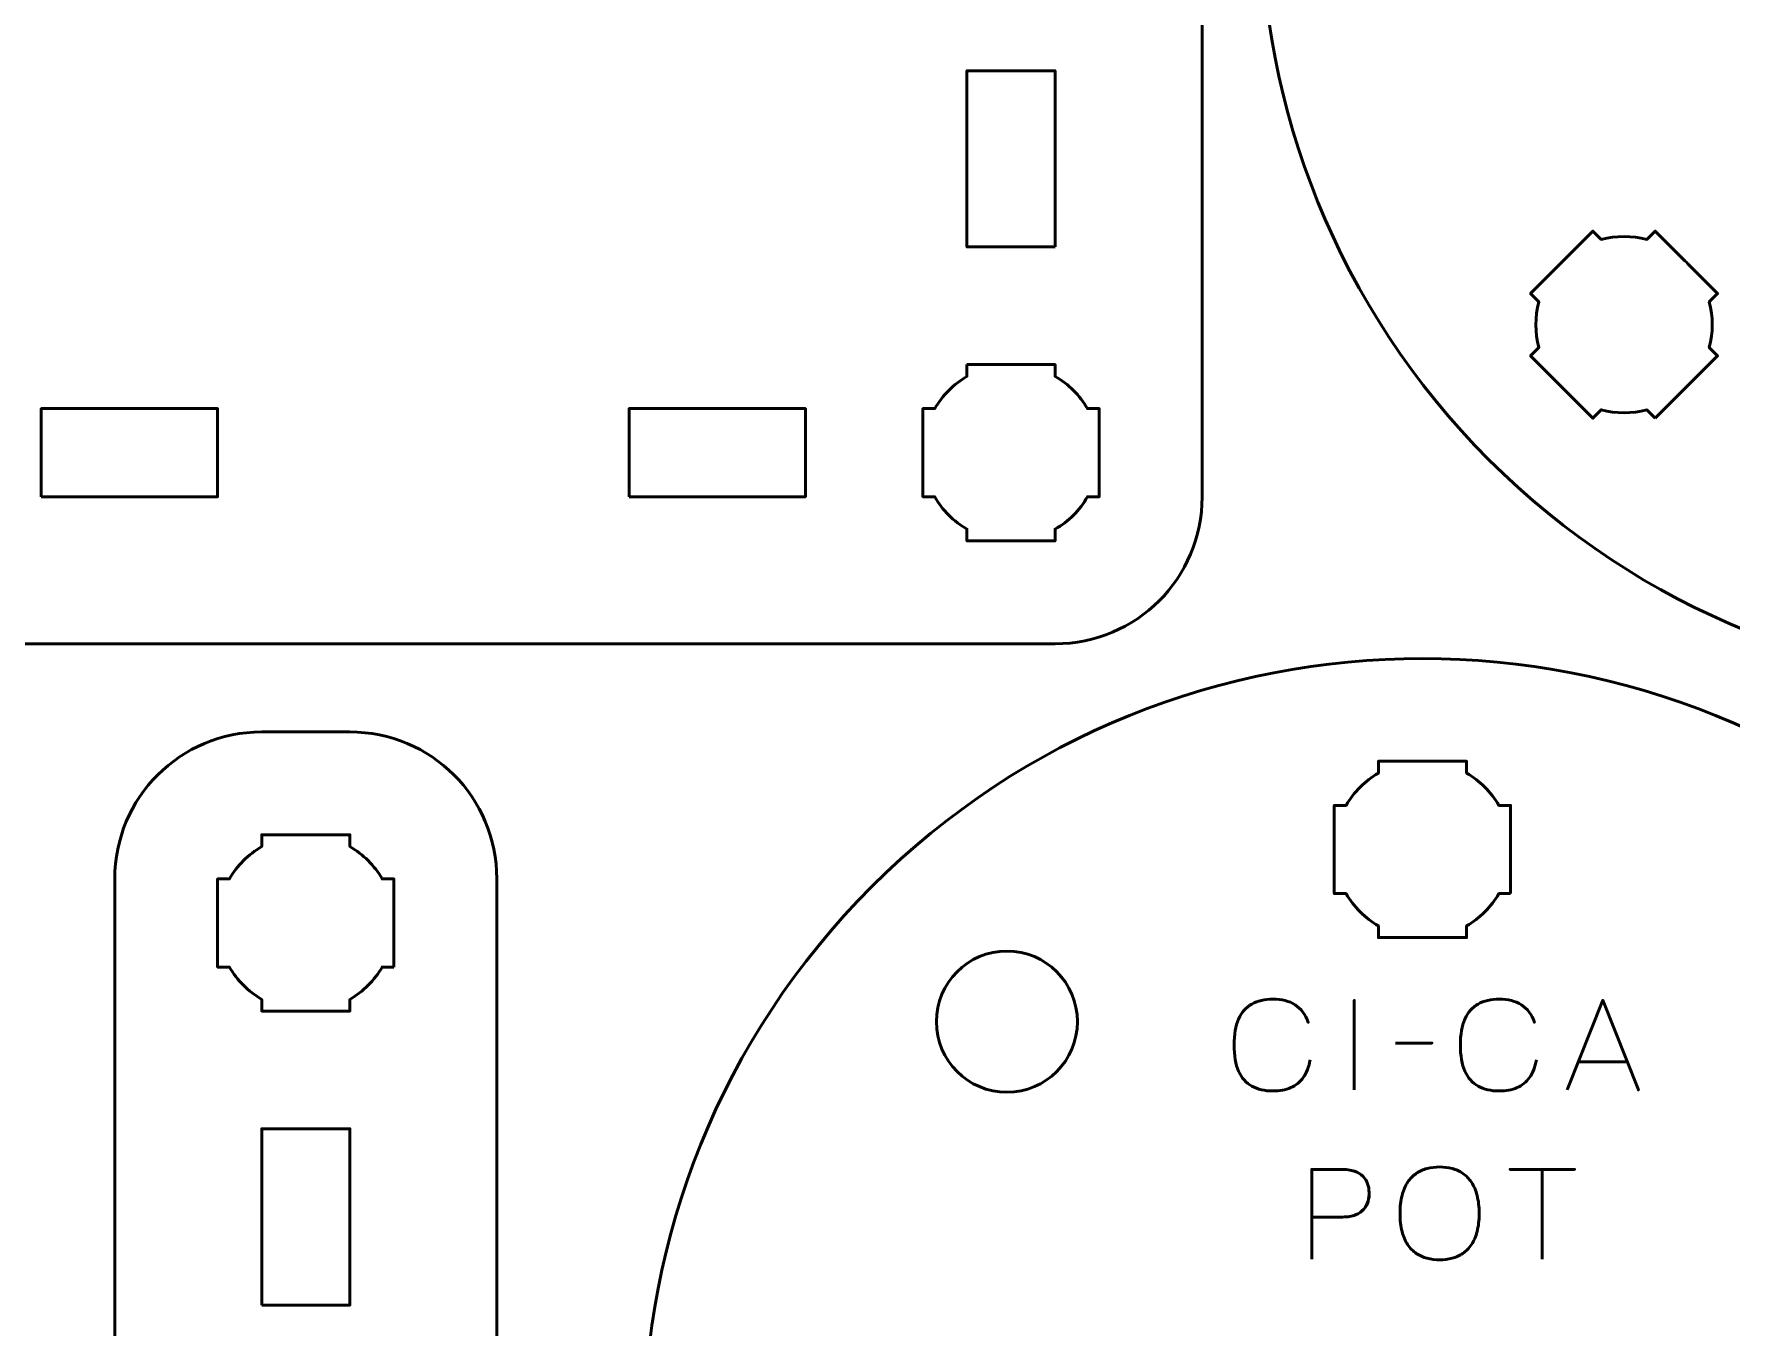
# Model space of a CAD drawing. Header units: centimetres. Extents: x -21 to 0, y -29.7 to 0.
# Drawn here: x -13.43 to -7.65, y -25.58 to -21.17 of the extents above; entities that cross this region are included whole.
import ezdxf

# ---------------------------------------------------------------- set-up
doc = ezdxf.new("R2010")
doc.units = ezdxf.units.CM
doc.header["$MEASUREMENT"] = 0
doc.layers.add('Layer 1', color=7, linetype='Continuous')

msp = doc.modelspace()

# ---------------------------------------------------------------- linework, layer by layer
at = {"layer": 'Layer 1', "color": 1, "lineweight": 53}
msp.add_open_spline([(-21.00003, -29.19995), (-21.00003, -29.19995), (-21.00003, -5.29992), (-21.00003, -5.29992), (-21.00003, -5.29992), (-21.00003, -5.21709), (-20.93286, -5.14992), (-20.85003, -5.14992), (-20.85003, -5.14992), (-20.7672, -5.14992), (-20.70003, -5.08275), (-20.70003, -4.99992), (-20.70003, -4.99992), (-20.70003, -4.91709), (-20.7672, -4.84992), (-20.85003, -4.84992), (-20.85003, -4.84992), (-20.93286, -4.84992), (-21.00003, -4.78275), (-21.00003, -4.69992), (-21.00003, -4.69992), (-21.00003, -4.61709), (-20.93286, -4.54992), (-20.85003, -4.54992), (-20.85003, -4.54992), (-20.7672, -4.54992), (-20.70003, -4.48275), (-20.70003, -4.39992), (-20.70003, -4.39992), (-20.70003, -4.31709), (-20.7672, -4.24992), (-20.85003, -4.24992), (-20.85003, -4.24992), (-20.93286, -4.24992), (-21.00003, -4.18275), (-21.00003, -4.09992), (-21.00003, -4.09992), (-21.00003, -4.01709), (-20.93286, -3.94992), (-20.85003, -3.94992), (-20.85003, -3.94992), (-20.7672, -3.94992), (-20.70003, -3.88275), (-20.70003, -3.79992), (-20.70003, -3.79992), (-20.70003, -3.71709), (-20.7672, -3.64992), (-20.85003, -3.64992), (-20.85003, -3.64992), (-20.93286, -3.64992), (-21.00003, -3.58275), (-21.00003, -3.49992), (-21.00003, -3.49992), (-21.00003, -3.41709), (-20.93286, -3.34992), (-20.85003, -3.34992), (-20.85003, -3.34992), (-20.7672, -3.34992), (-20.70003, -3.28275), (-20.70003, -3.19992), (-20.70003, -3.19992), (-20.70003, -3.11709), (-20.7672, -3.04992), (-20.85003, -3.04992), (-20.85003, -3.04992), (-20.93286, -3.04992), (-21.00003, -2.98275), (-21.00003, -2.89992), (-21.00003, -2.89992), (-21.00003, -2.81709), (-20.93286, -2.74992), (-20.85003, -2.74992), (-20.85003, -2.74992), (-20.7672, -2.74992), (-20.70003, -2.68275), (-20.70003, -2.59992), (-20.70003, -2.59992), (-20.70003, -2.51709), (-20.7672, -2.44992), (-20.85003, -2.44992), (-20.85003, -2.44992), (-20.93286, -2.44992), (-21.00003, -2.38275), (-21.00003, -2.29992), (-21.00003, -2.29992), (-21.00003, -2.21709), (-20.93286, -2.14992), (-20.85003, -2.14992), (-20.85003, -2.14992), (-20.7672, -2.14992), (-20.70003, -2.08275), (-20.70003, -1.99992), (-20.70003, -1.99992), (-20.70003, -1.91709), (-20.7672, -1.84992), (-20.85003, -1.84992), (-20.85003, -1.84992), (-20.93286, -1.84992), (-21.00003, -1.78275), (-21.00003, -1.69992), (-21.00003, -1.69992), (-21.00003, -1.61709), (-20.93286, -1.54992), (-20.85003, -1.54992), (-20.85003, -1.54992), (-20.7672, -1.54992), (-20.70003, -1.48275), (-20.70003, -1.39992), (-20.70003, -1.39992), (-20.70003, -1.31709), (-20.7672, -1.24992), (-20.85003, -1.24992), (-20.85003, -1.24992), (-20.93286, -1.24992), (-21.00003, -1.18275), (-21.00003, -1.09992), (-21.00003, -1.09992), (-21.00003, -1.09992), (-21.00003, -0.49992), (-21.00003, -0.49992), (-21.00003, -0.49992), (-21.00003, -0.22295), (-20.77694, 0.00004), (-20.49994, 0.00004), (-20.49994, 0.00004), (-20.49994, 0.00004), (-0.50008, 0.00004), (-0.50008, 0.00004), (-0.50008, 0.00004), (-0.22294, 0.00004), (0.00002, -0.22295), (0.00002, -0.49992), (0.00002, -0.49992), (0.00002, -0.49992), (0.00002, -29.19995), (0.00002, -29.19995), (0.00002, -29.19995), (0.00002, -29.47695), (-0.22294, -29.70004), (-0.50008, -29.70004), (-0.50008, -29.70004), (-0.50008, -29.70004), (-20.49994, -29.70004), (-20.49994, -29.70004), (-20.49994, -29.70004), (-20.77694, -29.70004), (-21.00003, -29.47695), (-21.00003, -29.19995)], degree=3, knots=[0, 0, 0, 0, 0.027027, 0.027027, 0.027027, 0.027027, 0.0540541, 0.0540541, 0.0540541, 0.0540541, 0.0810811, 0.0810811, 0.0810811, 0.0810811, 0.1081081, 0.1081081, 0.1081081, 0.1081081, 0.1351351, 0.1351351, 0.1351351, 0.1351351, 0.1621622, 0.1621622, 0.1621622, 0.1621622, 0.1891892, 0.1891892, 0.1891892, 0.1891892, 0.2162162, 0.2162162, 0.2162162, 0.2162162, 0.2432432, 0.2432432, 0.2432432, 0.2432432, 0.2702703, 0.2702703, 0.2702703, 0.2702703, 0.2972973, 0.2972973, 0.2972973, 0.2972973, 0.3243243, 0.3243243, 0.3243243, 0.3243243, 0.3513514, 0.3513514, 0.3513514, 0.3513514, 0.3783784, 0.3783784, 0.3783784, 0.3783784, 0.4054054, 0.4054054, 0.4054054, 0.4054054, 0.4324324, 0.4324324, 0.4324324, 0.4324324, 0.4594595, 0.4594595, 0.4594595, 0.4594595, 0.4864865, 0.4864865, 0.4864865, 0.4864865, 0.5135135, 0.5135135, 0.5135135, 0.5135135, 0.5405405, 0.5405405, 0.5405405, 0.5405405, 0.5675676, 0.5675676, 0.5675676, 0.5675676, 0.5945946, 0.5945946, 0.5945946, 0.5945946, 0.6216216, 0.6216216, 0.6216216, 0.6216216, 0.6486486, 0.6486486, 0.6486486, 0.6486486, 0.6756757, 0.6756757, 0.6756757, 0.6756757, 0.7027027, 0.7027027, 0.7027027, 0.7027027, 0.7297297, 0.7297297, 0.7297297, 0.7297297, 0.7567568, 0.7567568, 0.7567568, 0.7567568, 0.7837838, 0.7837838, 0.7837838, 0.7837838, 0.8108108, 0.8108108, 0.8108108, 0.8108108, 0.8378378, 0.8378378, 0.8378378, 0.8378378, 0.8648649, 0.8648649, 0.8648649, 0.8648649, 0.8918919, 0.8918919, 0.8918919, 0.8918919, 0.9189189, 0.9189189, 0.9189189, 0.9189189, 0.9459459, 0.9459459, 0.9459459, 0.9459459, 0.972973, 0.972973, 0.972973, 0.972973, 1, 1, 1, 1], dxfattribs=at)
at = {"layer": 'Layer 1', "color": 3, "lineweight": 53}
for points, knots in [([(-11.59202, -23.24999), (-11.59202, -23.24999), (-9.95003, -23.24999), (-9.95003, -23.24999), (-9.95003, -23.24999), (-9.67303, -23.24999), (-9.44994, -23.02689), (-9.44994, -22.74989), (-9.44994, -22.74989), (-9.44994, -22.74989), (-9.44994, -16.88869), (-9.44994, -16.88869), (-9.44994, -16.88869), (-9.44994, -16.88869), (-9.59999, -16.88869), (-9.59999, -16.88869), (-9.59999, -16.88869), (-9.59999, -16.88869), (-9.84999, -17.03303), (-9.84999, -17.03303), (-9.84999, -17.03303), (-9.84999, -17.03303), (-10.09999, -17.17736), (-10.09999, -17.17736), (-10.09999, -17.17736), (-10.09999, -17.17736), (-10.34999, -17.03303), (-10.34999, -17.03303), (-10.34999, -17.03303), (-10.34999, -17.03303), (-10.59999, -16.88869), (-10.59999, -16.88869), (-10.59999, -16.88869), (-10.59999, -16.88869), (-10.59999, -16.60002), (-10.59999, -16.60002), (-10.59999, -16.60002), (-10.59999, -16.60002), (-10.59999, -16.31135), (-10.59999, -16.31135), (-10.59999, -16.31135), (-10.59999, -16.31135), (-10.34999, -16.16701), (-10.34999, -16.16701), (-10.34999, -16.16701), (-10.34999, -16.16701), (-10.09999, -16.02268), (-10.09999, -16.02268), (-10.09999, -16.02268), (-10.09999, -16.02268), (-9.84999, -16.16701), (-9.84999, -16.16701), (-9.84999, -16.16701), (-9.84999, -16.16701), (-9.59999, -16.31135), (-9.59999, -16.31135), (-9.59999, -16.31135), (-9.59999, -16.31135), (-9.44994, -16.31135), (-9.44994, -16.31135), (-9.44994, -16.31135), (-9.44994, -16.31135), (-9.44994, -14.45009), (-9.44994, -14.45009), (-9.44994, -14.45009), (-9.44994, -14.17309), (-9.6729, -13.94999), (-9.95003, -13.94999), (-9.95003, -13.94999), (-9.95003, -13.94999), (-14.24989, -13.94999), (-14.24989, -13.94999), (-14.24989, -13.94999), (-14.52689, -13.94999), (-14.74998, -14.17309), (-14.74998, -14.45009), (-14.74998, -14.45009), (-14.74998, -14.45009), (-14.74998, -16.31135), (-14.74998, -16.31135), (-14.74998, -16.31135), (-14.74998, -16.31135), (-14.59999, -16.31135), (-14.59999, -16.31135), (-14.59999, -16.31135), (-14.59999, -16.31135), (-14.34999, -16.16701), (-14.34999, -16.16701), (-14.34999, -16.16701), (-14.34999, -16.16701), (-14.09999, -16.02268), (-14.09999, -16.02268), (-14.09999, -16.02268), (-14.09999, -16.02268), (-13.84999, -16.16701), (-13.84999, -16.16701), (-13.84999, -16.16701), (-13.84999, -16.16701), (-13.59999, -16.31135), (-13.59999, -16.31135), (-13.59999, -16.31135), (-13.59999, -16.31135), (-13.59999, -16.60002), (-13.59999, -16.60002), (-13.59999, -16.60002), (-13.59999, -16.60002), (-13.59999, -16.88869), (-13.59999, -16.88869), (-13.59999, -16.88869), (-13.59999, -16.88869), (-13.84999, -17.03303), (-13.84999, -17.03303), (-13.84999, -17.03303), (-13.84999, -17.03303), (-14.09999, -17.17736), (-14.09999, -17.17736), (-14.09999, -17.17736), (-14.09999, -17.17736), (-14.34999, -17.03303), (-14.34999, -17.03303), (-14.34999, -17.03303), (-14.34999, -17.03303), (-14.59999, -16.88869), (-14.59999, -16.88869), (-14.59999, -16.88869), (-14.59999, -16.88869), (-14.74998, -16.88869), (-14.74998, -16.88869), (-14.74998, -16.88869), (-14.74998, -16.88869), (-14.74998, -22.74989), (-14.74998, -22.74989), (-14.74998, -22.74989), (-14.74998, -23.02684), (-14.5271, -23.24991), (-14.25004, -23.24999), (-14.25004, -23.24999), (-14.25004, -23.24999), (-12.60802, -23.24999), (-12.60802, -23.24999), (-12.60802, -23.24999), (-12.60802, -23.24999), (-11.59202, -23.24999), (-11.59202, -23.24999)], [0, 0, 0, 0, 0.0277778, 0.0277778, 0.0277778, 0.0277778, 0.0555556, 0.0555556, 0.0555556, 0.0555556, 0.0833333, 0.0833333, 0.0833333, 0.0833333, 0.1111111, 0.1111111, 0.1111111, 0.1111111, 0.1388889, 0.1388889, 0.1388889, 0.1388889, 0.1666667, 0.1666667, 0.1666667, 0.1666667, 0.1944444, 0.1944444, 0.1944444, 0.1944444, 0.2222222, 0.2222222, 0.2222222, 0.2222222, 0.25, 0.25, 0.25, 0.25, 0.2777778, 0.2777778, 0.2777778, 0.2777778, 0.3055556, 0.3055556, 0.3055556, 0.3055556, 0.3333333, 0.3333333, 0.3333333, 0.3333333, 0.3611111, 0.3611111, 0.3611111, 0.3611111, 0.3888889, 0.3888889, 0.3888889, 0.3888889, 0.4166667, 0.4166667, 0.4166667, 0.4166667, 0.4444444, 0.4444444, 0.4444444, 0.4444444, 0.4722222, 0.4722222, 0.4722222, 0.4722222, 0.5, 0.5, 0.5, 0.5, 0.5277778, 0.5277778, 0.5277778, 0.5277778, 0.5555556, 0.5555556, 0.5555556, 0.5555556, 0.5833333, 0.5833333, 0.5833333, 0.5833333, 0.6111111, 0.6111111, 0.6111111, 0.6111111, 0.6388889, 0.6388889, 0.6388889, 0.6388889, 0.6666667, 0.6666667, 0.6666667, 0.6666667, 0.6944444, 0.6944444, 0.6944444, 0.6944444, 0.7222222, 0.7222222, 0.7222222, 0.7222222, 0.75, 0.75, 0.75, 0.75, 0.7777778, 0.7777778, 0.7777778, 0.7777778, 0.8055556, 0.8055556, 0.8055556, 0.8055556, 0.8333333, 0.8333333, 0.8333333, 0.8333333, 0.8611111, 0.8611111, 0.8611111, 0.8611111, 0.8888889, 0.8888889, 0.8888889, 0.8888889, 0.9166667, 0.9166667, 0.9166667, 0.9166667, 0.9444444, 0.9444444, 0.9444444, 0.9444444, 0.9722222, 0.9722222, 0.9722222, 0.9722222, 1, 1, 1, 1]), ([(-8.47385, -22.62382), (-9.50855, -21.58912), (-9.50855, -19.91088), (-8.47382, -18.87615), (-8.47382, -18.87615), (-7.43912, -17.84145), (-5.76088, -17.84145), (-4.72618, -18.87615), (-4.72618, -18.87615), (-3.69146, -19.91088), (-3.69146, -21.58912), (-4.72616, -22.62382), (-4.72616, -22.62382), (-5.76088, -23.65855), (-7.43912, -23.65855), (-8.47385, -22.62382)], [0, 0, 0, 0, 0.25, 0.25, 0.25, 0.25, 0.5, 0.5, 0.5, 0.5, 0.75, 0.75, 0.75, 0.75, 1, 1, 1, 1]), ([(-10.57385, -27.82382), (-11.60855, -26.78912), (-11.60855, -25.11088), (-10.57382, -24.07615), (-10.57382, -24.07615), (-9.53912, -23.04145), (-7.86088, -23.04145), (-6.82618, -24.07615), (-6.82618, -24.07615), (-5.79146, -25.11088), (-5.79146, -26.78912), (-6.82616, -27.82382), (-6.82616, -27.82382), (-7.86088, -28.85855), (-9.53912, -28.85855), (-10.57385, -27.82382)], [0, 0, 0, 0, 0.25, 0.25, 0.25, 0.25, 0.5, 0.5, 0.5, 0.5, 0.75, 0.75, 0.75, 0.75, 1, 1, 1, 1]), ([(-13.15, -28.34996), (-13.15, -28.34996), (-13.15, -24.05009), (-13.15, -24.05009), (-13.15, -24.05009), (-13.15, -23.77295), (-12.92691, -23.54999), (-12.64991, -23.54999), (-12.64991, -23.54999), (-12.64991, -23.54999), (-12.3499, -23.54999), (-12.3499, -23.54999), (-12.3499, -23.54999), (-12.07294, -23.54999), (-11.84998, -23.77295), (-11.84998, -24.05009), (-11.84998, -24.05009), (-11.84998, -24.05009), (-11.84998, -28.34996), (-11.84998, -28.34996), (-11.84998, -28.34996), (-11.84998, -28.62696), (-12.07294, -28.85005), (-12.3499, -28.85005), (-12.3499, -28.85005), (-12.3499, -28.85005), (-12.64991, -28.85005), (-12.64991, -28.85005), (-12.64991, -28.85005), (-12.92691, -28.85005), (-13.15, -28.62696), (-13.15, -28.34996)], [0, 0, 0, 0, 0.125, 0.125, 0.125, 0.125, 0.25, 0.25, 0.25, 0.25, 0.375, 0.375, 0.375, 0.375, 0.5, 0.5, 0.5, 0.5, 0.625, 0.625, 0.625, 0.625, 0.75, 0.75, 0.75, 0.75, 0.875, 0.875, 0.875, 0.875, 1, 1, 1, 1])]:
    msp.add_open_spline(points, degree=3, knots=knots, dxfattribs=at)
at = {"layer": 'Layer 1', "lineweight": 53}
for points, knots in [([(-9.95003, -21.89994), (-9.95003, -21.89994), (-10.25004, -21.89994), (-10.25004, -21.89994), (-10.25004, -21.89994), (-10.25004, -21.89994), (-10.25004, -21.29995), (-10.25004, -21.29995), (-10.25004, -21.29995), (-10.25004, -21.29995), (-9.95003, -21.29995), (-9.95003, -21.29995), (-9.95003, -21.29995), (-9.95003, -21.29995), (-9.95003, -21.89994), (-9.95003, -21.89994)], [0, 0, 0, 0, 0.25, 0.25, 0.25, 0.25, 0.5, 0.5, 0.5, 0.5, 0.75, 0.75, 0.75, 0.75, 1, 1, 1, 1]), ([(-7.90819, -22.48245), (-7.90819, -22.48245), (-7.93662, -22.45403), (-7.93662, -22.45403), (-7.93662, -22.45403), (-7.98742, -22.4676), (-8.04108, -22.46758), (-8.09188, -22.45401), (-8.09188, -22.45401), (-8.09188, -22.45401), (-8.12032, -22.48245), (-8.12032, -22.48245), (-8.12032, -22.48245), (-8.12032, -22.48245), (-8.33245, -22.27032), (-8.33245, -22.27032), (-8.33245, -22.27032), (-8.33245, -22.27032), (-8.30404, -22.2419), (-8.30404, -22.2419), (-8.30404, -22.2419), (-8.31761, -22.19109), (-8.31764, -22.13739), (-8.30408, -22.08656), (-8.30408, -22.08656), (-8.30408, -22.08656), (-8.33245, -22.05819), (-8.33245, -22.05819), (-8.33245, -22.05819), (-8.33245, -22.05819), (-8.22963, -21.95536), (-8.22963, -21.95536), (-8.22963, -21.95536), (-8.22963, -21.95536), (-8.22638, -21.95203), (-8.22638, -21.95203), (-8.22638, -21.95203), (-8.22638, -21.95203), (-8.22306, -21.94879), (-8.22306, -21.94879), (-8.22306, -21.94879), (-8.22306, -21.94879), (-8.12032, -21.84606), (-8.12032, -21.84606), (-8.12032, -21.84606), (-8.12032, -21.84606), (-8.09199, -21.87439), (-8.09199, -21.87439), (-8.09199, -21.87439), (-8.04113, -21.8608), (-7.98739, -21.86079), (-7.93652, -21.87438), (-7.93652, -21.87438), (-7.93652, -21.87438), (-7.90819, -21.84606), (-7.90819, -21.84606), (-7.90819, -21.84606), (-7.90819, -21.84606), (-7.80688, -21.94737), (-7.80688, -21.94737), (-7.80688, -21.94737), (-7.80688, -21.94737), (-7.8021, -21.95203), (-7.8021, -21.95203), (-7.8021, -21.95203), (-7.8021, -21.95203), (-7.79744, -21.95681), (-7.79744, -21.95681), (-7.79744, -21.95681), (-7.79744, -21.95681), (-7.69606, -22.05819), (-7.69606, -22.05819), (-7.69606, -22.05819), (-7.69606, -22.05819), (-7.72441, -22.08654), (-7.72441, -22.08654), (-7.72441, -22.08654), (-7.71085, -22.13739), (-7.71086, -22.1911), (-7.72445, -22.24193), (-7.72445, -22.24193), (-7.72445, -22.24193), (-7.69606, -22.27032), (-7.69606, -22.27032), (-7.69606, -22.27032), (-7.69606, -22.27032), (-7.90819, -22.48245), (-7.90819, -22.48245)], [0, 0, 0, 0, 0.0454545, 0.0454545, 0.0454545, 0.0454545, 0.0909091, 0.0909091, 0.0909091, 0.0909091, 0.1363636, 0.1363636, 0.1363636, 0.1363636, 0.1818182, 0.1818182, 0.1818182, 0.1818182, 0.2272727, 0.2272727, 0.2272727, 0.2272727, 0.2727273, 0.2727273, 0.2727273, 0.2727273, 0.3181818, 0.3181818, 0.3181818, 0.3181818, 0.3636364, 0.3636364, 0.3636364, 0.3636364, 0.4090909, 0.4090909, 0.4090909, 0.4090909, 0.4545455, 0.4545455, 0.4545455, 0.4545455, 0.5, 0.5, 0.5, 0.5, 0.5454545, 0.5454545, 0.5454545, 0.5454545, 0.5909091, 0.5909091, 0.5909091, 0.5909091, 0.6363636, 0.6363636, 0.6363636, 0.6363636, 0.6818182, 0.6818182, 0.6818182, 0.6818182, 0.7272727, 0.7272727, 0.7272727, 0.7272727, 0.7727273, 0.7727273, 0.7727273, 0.7727273, 0.8181818, 0.8181818, 0.8181818, 0.8181818, 0.8636364, 0.8636364, 0.8636364, 0.8636364, 0.9090909, 0.9090909, 0.9090909, 0.9090909, 0.9545455, 0.9545455, 0.9545455, 0.9545455, 1, 1, 1, 1]), ([(-10.25003, -22.30004), (-10.25003, -22.30004), (-10.10151, -22.30004), (-10.10151, -22.30004), (-10.10151, -22.30004), (-10.10151, -22.30004), (-10.09996, -22.30002), (-10.09996, -22.30002), (-10.09996, -22.30002), (-10.09996, -22.30002), (-10.09841, -22.30004), (-10.09841, -22.30004), (-10.09841, -22.30004), (-10.09841, -22.30004), (-9.95003, -22.30004), (-9.95003, -22.30004), (-9.95003, -22.30004), (-9.95003, -22.30004), (-9.95003, -22.34013), (-9.95003, -22.34013), (-9.95003, -22.34013), (-9.90446, -22.36648), (-9.86648, -22.40448), (-9.84012, -22.45003), (-9.84012, -22.45003), (-9.84012, -22.45003), (-9.80003, -22.45003), (-9.80003, -22.45003), (-9.80003, -22.45003), (-9.80003, -22.45003), (-9.80003, -22.59408), (-9.80003, -22.59408), (-9.80003, -22.59408), (-9.80003, -22.59408), (-9.79997, -22.60002), (-9.79997, -22.60002), (-9.79997, -22.60002), (-9.79997, -22.60002), (-9.80003, -22.60596), (-9.80003, -22.60596), (-9.80003, -22.60596), (-9.80003, -22.60596), (-9.80003, -22.75003), (-9.80003, -22.75003), (-9.80003, -22.75003), (-9.80003, -22.75003), (-9.8401, -22.75003), (-9.8401, -22.75003), (-9.8401, -22.75003), (-9.86646, -22.7956), (-9.90445, -22.83359), (-9.95003, -22.85993), (-9.95003, -22.85993), (-9.95003, -22.85993), (-9.95003, -22.90003), (-9.95003, -22.90003), (-9.95003, -22.90003), (-9.95003, -22.90003), (-10.25003, -22.90003), (-10.25003, -22.90003), (-10.25003, -22.90003), (-10.25003, -22.90003), (-10.25003, -22.85984), (-10.25003, -22.85984), (-10.25003, -22.85984), (-10.29553, -22.8335), (-10.33347, -22.79554), (-10.35981, -22.75003), (-10.35981, -22.75003), (-10.35981, -22.75003), (-10.40002, -22.75003), (-10.40002, -22.75003), (-10.40002, -22.75003), (-10.40002, -22.75003), (-10.40002, -22.45003), (-10.40002, -22.45003), (-10.40002, -22.45003), (-10.40002, -22.45003), (-10.35979, -22.45003), (-10.35979, -22.45003), (-10.35979, -22.45003), (-10.33345, -22.40453), (-10.29552, -22.36657), (-10.25003, -22.34023), (-10.25003, -22.34023), (-10.25003, -22.34023), (-10.25003, -22.30004), (-10.25003, -22.30004)], [0, 0, 0, 0, 0.0454545, 0.0454545, 0.0454545, 0.0454545, 0.0909091, 0.0909091, 0.0909091, 0.0909091, 0.1363636, 0.1363636, 0.1363636, 0.1363636, 0.1818182, 0.1818182, 0.1818182, 0.1818182, 0.2272727, 0.2272727, 0.2272727, 0.2272727, 0.2727273, 0.2727273, 0.2727273, 0.2727273, 0.3181818, 0.3181818, 0.3181818, 0.3181818, 0.3636364, 0.3636364, 0.3636364, 0.3636364, 0.4090909, 0.4090909, 0.4090909, 0.4090909, 0.4545455, 0.4545455, 0.4545455, 0.4545455, 0.5, 0.5, 0.5, 0.5, 0.5454545, 0.5454545, 0.5454545, 0.5454545, 0.5909091, 0.5909091, 0.5909091, 0.5909091, 0.6363636, 0.6363636, 0.6363636, 0.6363636, 0.6818182, 0.6818182, 0.6818182, 0.6818182, 0.7272727, 0.7272727, 0.7272727, 0.7272727, 0.7727273, 0.7727273, 0.7727273, 0.7727273, 0.8181818, 0.8181818, 0.8181818, 0.8181818, 0.8636364, 0.8636364, 0.8636364, 0.8636364, 0.9090909, 0.9090909, 0.9090909, 0.9090909, 0.9545455, 0.9545455, 0.9545455, 0.9545455, 1, 1, 1, 1]), ([(-13.40003, -22.74994), (-13.40003, -22.74994), (-13.40003, -22.44993), (-13.40003, -22.44993), (-13.40003, -22.44993), (-13.40003, -22.44993), (-12.80004, -22.44993), (-12.80004, -22.44993), (-12.80004, -22.44993), (-12.80004, -22.44993), (-12.80004, -22.74994), (-12.80004, -22.74994), (-12.80004, -22.74994), (-12.80004, -22.74994), (-13.40003, -22.74994), (-13.40003, -22.74994)], [0, 0, 0, 0, 0.25, 0.25, 0.25, 0.25, 0.5, 0.5, 0.5, 0.5, 0.75, 0.75, 0.75, 0.75, 1, 1, 1, 1]), ([(-11.40003, -22.74994), (-11.40003, -22.74994), (-11.40003, -22.44993), (-11.40003, -22.44993), (-11.40003, -22.44993), (-11.40003, -22.44993), (-10.80004, -22.44993), (-10.80004, -22.44993), (-10.80004, -22.44993), (-10.80004, -22.44993), (-10.80004, -22.74994), (-10.80004, -22.74994), (-10.80004, -22.74994), (-10.80004, -22.74994), (-11.40003, -22.74994), (-11.40003, -22.74994)], [0, 0, 0, 0, 0.25, 0.25, 0.25, 0.25, 0.5, 0.5, 0.5, 0.5, 0.75, 0.75, 0.75, 0.75, 1, 1, 1, 1]), ([(-8.40004, -24.10004), (-8.40004, -24.10004), (-8.44024, -24.10004), (-8.44024, -24.10004), (-8.44024, -24.10004), (-8.46657, -24.14556), (-8.50453, -24.18349), (-8.55004, -24.20982), (-8.55004, -24.20982), (-8.55004, -24.20982), (-8.55004, -24.25004), (-8.55004, -24.25004), (-8.55004, -24.25004), (-8.55004, -24.25004), (-8.85004, -24.25004), (-8.85004, -24.25004), (-8.85004, -24.25004), (-8.85004, -24.25004), (-8.85004, -24.20985), (-8.85004, -24.20985), (-8.85004, -24.20985), (-8.89557, -24.18352), (-8.93356, -24.14557), (-8.95992, -24.10004), (-8.95992, -24.10004), (-8.95992, -24.10004), (-9.00004, -24.10004), (-9.00004, -24.10004), (-9.00004, -24.10004), (-9.00004, -24.10004), (-9.00004, -23.95462), (-9.00004, -23.95462), (-9.00004, -23.95462), (-9.00004, -23.95462), (-9.0001, -23.94997), (-9.0001, -23.94997), (-9.0001, -23.94997), (-9.0001, -23.94997), (-9.00004, -23.94533), (-9.00004, -23.94533), (-9.00004, -23.94533), (-9.00004, -23.94533), (-9.00004, -23.80004), (-9.00004, -23.80004), (-9.00004, -23.80004), (-9.00004, -23.80004), (-8.95997, -23.80004), (-8.95997, -23.80004), (-8.95997, -23.80004), (-8.93362, -23.75447), (-8.89562, -23.71646), (-8.85004, -23.6901), (-8.85004, -23.6901), (-8.85004, -23.6901), (-8.85004, -23.65004), (-8.85004, -23.65004), (-8.85004, -23.65004), (-8.85004, -23.65004), (-8.70676, -23.65004), (-8.70676, -23.65004), (-8.70676, -23.65004), (-8.70676, -23.65004), (-8.70009, -23.64996), (-8.70009, -23.64996), (-8.70009, -23.64996), (-8.70009, -23.64996), (-8.69341, -23.65004), (-8.69341, -23.65004), (-8.69341, -23.65004), (-8.69341, -23.65004), (-8.55004, -23.65004), (-8.55004, -23.65004), (-8.55004, -23.65004), (-8.55004, -23.65004), (-8.55004, -23.69014), (-8.55004, -23.69014), (-8.55004, -23.69014), (-8.5045, -23.7165), (-8.46652, -23.75449), (-8.44019, -23.80004), (-8.44019, -23.80004), (-8.44019, -23.80004), (-8.40004, -23.80004), (-8.40004, -23.80004), (-8.40004, -23.80004), (-8.40004, -23.80004), (-8.40004, -24.10004), (-8.40004, -24.10004)], [0, 0, 0, 0, 0.0454545, 0.0454545, 0.0454545, 0.0454545, 0.0909091, 0.0909091, 0.0909091, 0.0909091, 0.1363636, 0.1363636, 0.1363636, 0.1363636, 0.1818182, 0.1818182, 0.1818182, 0.1818182, 0.2272727, 0.2272727, 0.2272727, 0.2272727, 0.2727273, 0.2727273, 0.2727273, 0.2727273, 0.3181818, 0.3181818, 0.3181818, 0.3181818, 0.3636364, 0.3636364, 0.3636364, 0.3636364, 0.4090909, 0.4090909, 0.4090909, 0.4090909, 0.4545455, 0.4545455, 0.4545455, 0.4545455, 0.5, 0.5, 0.5, 0.5, 0.5454545, 0.5454545, 0.5454545, 0.5454545, 0.5909091, 0.5909091, 0.5909091, 0.5909091, 0.6363636, 0.6363636, 0.6363636, 0.6363636, 0.6818182, 0.6818182, 0.6818182, 0.6818182, 0.7272727, 0.7272727, 0.7272727, 0.7272727, 0.7727273, 0.7727273, 0.7727273, 0.7727273, 0.8181818, 0.8181818, 0.8181818, 0.8181818, 0.8636364, 0.8636364, 0.8636364, 0.8636364, 0.9090909, 0.9090909, 0.9090909, 0.9090909, 0.9545455, 0.9545455, 0.9545455, 0.9545455, 1, 1, 1, 1]), ([(-12.19997, -24.35009), (-12.19997, -24.35009), (-12.24008, -24.35009), (-12.24008, -24.35009), (-12.24008, -24.35009), (-12.2664, -24.39556), (-12.30443, -24.43345), (-12.3499, -24.45991), (-12.3499, -24.45991), (-12.3499, -24.45991), (-12.3499, -24.50002), (-12.3499, -24.50002), (-12.3499, -24.50002), (-12.3499, -24.50002), (-12.49998, -24.50002), (-12.49998, -24.50002), (-12.49998, -24.50002), (-12.49998, -24.50002), (-12.64991, -24.50002), (-12.64991, -24.50002), (-12.64991, -24.50002), (-12.64991, -24.50002), (-12.64991, -24.45991), (-12.64991, -24.45991), (-12.64991, -24.45991), (-12.69552, -24.43345), (-12.73344, -24.39556), (-12.75976, -24.35009), (-12.75976, -24.35009), (-12.75976, -24.35009), (-12.79998, -24.35009), (-12.79998, -24.35009), (-12.79998, -24.35009), (-12.79998, -24.35009), (-12.79998, -24.20002), (-12.79998, -24.20002), (-12.79998, -24.20002), (-12.79998, -24.20002), (-12.79998, -24.05009), (-12.79998, -24.05009), (-12.79998, -24.05009), (-12.79998, -24.05009), (-12.75976, -24.05009), (-12.75976, -24.05009), (-12.75976, -24.05009), (-12.73344, -24.00447), (-12.69552, -23.96655), (-12.64991, -23.94023), (-12.64991, -23.94023), (-12.64991, -23.94023), (-12.64991, -23.90002), (-12.64991, -23.90002), (-12.64991, -23.90002), (-12.64991, -23.90002), (-12.49998, -23.90002), (-12.49998, -23.90002), (-12.49998, -23.90002), (-12.49998, -23.90002), (-12.3499, -23.90002), (-12.3499, -23.90002), (-12.3499, -23.90002), (-12.3499, -23.90002), (-12.3499, -23.94023), (-12.3499, -23.94023), (-12.3499, -23.94023), (-12.30443, -23.96655), (-12.2664, -24.00447), (-12.24008, -24.05009), (-12.24008, -24.05009), (-12.24008, -24.05009), (-12.19997, -24.05009), (-12.19997, -24.05009), (-12.19997, -24.05009), (-12.19997, -24.05009), (-12.19997, -24.20002), (-12.19997, -24.20002), (-12.19997, -24.20002), (-12.19997, -24.20002), (-12.19997, -24.35009), (-12.19997, -24.35009)], [0, 0, 0, 0, 0.05, 0.05, 0.05, 0.05, 0.1, 0.1, 0.1, 0.1, 0.15, 0.15, 0.15, 0.15, 0.2, 0.2, 0.2, 0.2, 0.25, 0.25, 0.25, 0.25, 0.3, 0.3, 0.3, 0.3, 0.35, 0.35, 0.35, 0.35, 0.4, 0.4, 0.4, 0.4, 0.45, 0.45, 0.45, 0.45, 0.5, 0.5, 0.5, 0.5, 0.55, 0.55, 0.55, 0.55, 0.6, 0.6, 0.6, 0.6, 0.65, 0.65, 0.65, 0.65, 0.7, 0.7, 0.7, 0.7, 0.75, 0.75, 0.75, 0.75, 0.8, 0.8, 0.8, 0.8, 0.85, 0.85, 0.85, 0.85, 0.9, 0.9, 0.9, 0.9, 0.95, 0.95, 0.95, 0.95, 1, 1, 1, 1]), ([(-10.35423, -24.5358), (-10.35423, -24.40328), (-10.24676, -24.2958), (-10.11423, -24.2958), (-10.11423, -24.2958), (-9.98171, -24.2958), (-9.87423, -24.40328), (-9.87423, -24.5358), (-9.87423, -24.5358), (-9.87423, -24.66833), (-9.98171, -24.77581), (-10.11423, -24.77581), (-10.11423, -24.77581), (-10.24676, -24.77581), (-10.35423, -24.66833), (-10.35423, -24.5358)], [0, 0, 0, 0, 0.25, 0.25, 0.25, 0.25, 0.5, 0.5, 0.5, 0.5, 0.75, 0.75, 0.75, 0.75, 1, 1, 1, 1]), ([(-12.64991, -25.50004), (-12.64991, -25.50004), (-12.64991, -24.90004), (-12.64991, -24.90004), (-12.64991, -24.90004), (-12.64991, -24.90004), (-12.3499, -24.90004), (-12.3499, -24.90004), (-12.3499, -24.90004), (-12.3499, -24.90004), (-12.3499, -25.50004), (-12.3499, -25.50004), (-12.3499, -25.50004), (-12.3499, -25.50004), (-12.64991, -25.50004), (-12.64991, -25.50004)], [0, 0, 0, 0, 0.25, 0.25, 0.25, 0.25, 0.5, 0.5, 0.5, 0.5, 0.75, 0.75, 0.75, 0.75, 1, 1, 1, 1])]:
    msp.add_open_spline(points, degree=3, knots=knots, dxfattribs=at)
at = {"layer": 'Layer 1', "color": 5, "lineweight": 53}
for points, knots in [([(-9.08216, -24.66586), (-9.08668, -24.69006), (-9.09458, -24.71003), (-9.10566, -24.72569), (-9.10566, -24.72569), (-9.1168, -24.74129), (-9.13106, -24.75286), (-9.14841, -24.76041), (-9.14841, -24.76041), (-9.1657, -24.76796), (-9.18602, -24.77177), (-9.20916, -24.7717), (-9.20916, -24.7717), (-9.23731, -24.77177), (-9.26123, -24.76633), (-9.28085, -24.75526), (-9.28085, -24.75526), (-9.30046, -24.74425), (-9.31542, -24.72725), (-9.32572, -24.70418), (-9.32572, -24.70418), (-9.33602, -24.6811), (-9.34117, -24.65154), (-9.34124, -24.61549), (-9.34124, -24.61549), (-9.34117, -24.57958), (-9.33602, -24.55008), (-9.32572, -24.52701), (-9.32572, -24.52701), (-9.31542, -24.50394), (-9.30046, -24.48687), (-9.28085, -24.47579), (-9.28085, -24.47579), (-9.26123, -24.46471), (-9.23731, -24.45921), (-9.20916, -24.45928), (-9.20916, -24.45928), (-9.17903, -24.45921), (-9.15378, -24.46563), (-9.13346, -24.47854), (-9.13346, -24.47854), (-9.11321, -24.49145), (-9.09832, -24.51142), (-9.08894, -24.53844), (-9.08894, -24.53844), (-9.09832, -24.51142), (-9.11321, -24.49145), (-9.13346, -24.47854), (-9.13346, -24.47854), (-9.15378, -24.46563), (-9.17903, -24.45921), (-9.20916, -24.45928), (-9.20916, -24.45928), (-9.23731, -24.45921), (-9.26123, -24.46471), (-9.28085, -24.47579), (-9.28085, -24.47579), (-9.30046, -24.48687), (-9.31542, -24.50394), (-9.32572, -24.52701), (-9.32572, -24.52701), (-9.33602, -24.55008), (-9.34117, -24.57958), (-9.34124, -24.61549), (-9.34124, -24.61549), (-9.34117, -24.65154), (-9.33602, -24.6811), (-9.32572, -24.70418), (-9.32572, -24.70418), (-9.31542, -24.72725), (-9.30046, -24.74425), (-9.28085, -24.75526), (-9.28085, -24.75526), (-9.26123, -24.76633), (-9.23731, -24.77177), (-9.20916, -24.7717), (-9.20916, -24.7717), (-9.18602, -24.77177), (-9.1657, -24.76796), (-9.14841, -24.76041), (-9.14841, -24.76041), (-9.13106, -24.75286), (-9.1168, -24.74129), (-9.10566, -24.72569), (-9.10566, -24.72569), (-9.09458, -24.71003), (-9.08668, -24.69006), (-9.08216, -24.66586)], [0, 0, 0, 0, 0.0454545, 0.0454545, 0.0454545, 0.0454545, 0.0909091, 0.0909091, 0.0909091, 0.0909091, 0.1363636, 0.1363636, 0.1363636, 0.1363636, 0.1818182, 0.1818182, 0.1818182, 0.1818182, 0.2272727, 0.2272727, 0.2272727, 0.2272727, 0.2727273, 0.2727273, 0.2727273, 0.2727273, 0.3181818, 0.3181818, 0.3181818, 0.3181818, 0.3636364, 0.3636364, 0.3636364, 0.3636364, 0.4090909, 0.4090909, 0.4090909, 0.4090909, 0.4545455, 0.4545455, 0.4545455, 0.4545455, 0.5, 0.5, 0.5, 0.5, 0.5454545, 0.5454545, 0.5454545, 0.5454545, 0.5909091, 0.5909091, 0.5909091, 0.5909091, 0.6363636, 0.6363636, 0.6363636, 0.6363636, 0.6818182, 0.6818182, 0.6818182, 0.6818182, 0.7272727, 0.7272727, 0.7272727, 0.7272727, 0.7727273, 0.7727273, 0.7727273, 0.7727273, 0.8181818, 0.8181818, 0.8181818, 0.8181818, 0.8636364, 0.8636364, 0.8636364, 0.8636364, 0.9090909, 0.9090909, 0.9090909, 0.9090909, 0.9545455, 0.9545455, 0.9545455, 0.9545455, 1, 1, 1, 1]), ([(-8.9323, -24.76831), (-8.9323, -24.76831), (-8.9323, -24.46309), (-8.9323, -24.46309), (-8.9323, -24.46309), (-8.9323, -24.46309), (-8.9323, -24.76831), (-8.9323, -24.76831)], [0, 0, 0, 0, 0.5, 0.5, 0.5, 0.5, 1, 1, 1, 1]), ([(-8.31212, -24.66586), (-8.31664, -24.69006), (-8.32454, -24.71003), (-8.33562, -24.72569), (-8.33562, -24.72569), (-8.34676, -24.74129), (-8.36102, -24.75286), (-8.37837, -24.76041), (-8.37837, -24.76041), (-8.39566, -24.76796), (-8.41598, -24.77177), (-8.43912, -24.7717), (-8.43912, -24.7717), (-8.46727, -24.77177), (-8.49119, -24.76633), (-8.51081, -24.75526), (-8.51081, -24.75526), (-8.53042, -24.74425), (-8.54538, -24.72725), (-8.55568, -24.70418), (-8.55568, -24.70418), (-8.56598, -24.6811), (-8.57113, -24.65154), (-8.5712, -24.61549), (-8.5712, -24.61549), (-8.57113, -24.57958), (-8.56598, -24.55008), (-8.55568, -24.52701), (-8.55568, -24.52701), (-8.54538, -24.50394), (-8.53042, -24.48687), (-8.51081, -24.47579), (-8.51081, -24.47579), (-8.49119, -24.46471), (-8.46727, -24.45921), (-8.43912, -24.45928), (-8.43912, -24.45928), (-8.40899, -24.45921), (-8.38374, -24.46563), (-8.36342, -24.47854), (-8.36342, -24.47854), (-8.34317, -24.49145), (-8.32828, -24.51142), (-8.3189, -24.53844), (-8.3189, -24.53844), (-8.32828, -24.51142), (-8.34317, -24.49145), (-8.36342, -24.47854), (-8.36342, -24.47854), (-8.38374, -24.46563), (-8.40899, -24.45921), (-8.43912, -24.45928), (-8.43912, -24.45928), (-8.46727, -24.45921), (-8.49119, -24.46471), (-8.51081, -24.47579), (-8.51081, -24.47579), (-8.53042, -24.48687), (-8.54538, -24.50394), (-8.55568, -24.52701), (-8.55568, -24.52701), (-8.56598, -24.55008), (-8.57113, -24.57958), (-8.5712, -24.61549), (-8.5712, -24.61549), (-8.57113, -24.65154), (-8.56598, -24.6811), (-8.55568, -24.70418), (-8.55568, -24.70418), (-8.54538, -24.72725), (-8.53042, -24.74425), (-8.51081, -24.75526), (-8.51081, -24.75526), (-8.49119, -24.76633), (-8.46727, -24.77177), (-8.43912, -24.7717), (-8.43912, -24.7717), (-8.41598, -24.77177), (-8.39566, -24.76796), (-8.37837, -24.76041), (-8.37837, -24.76041), (-8.36102, -24.75286), (-8.34676, -24.74129), (-8.33562, -24.72569), (-8.33562, -24.72569), (-8.32454, -24.71003), (-8.31664, -24.69006), (-8.31212, -24.66586)], [0, 0, 0, 0, 0.0454545, 0.0454545, 0.0454545, 0.0454545, 0.0909091, 0.0909091, 0.0909091, 0.0909091, 0.1363636, 0.1363636, 0.1363636, 0.1363636, 0.1818182, 0.1818182, 0.1818182, 0.1818182, 0.2272727, 0.2272727, 0.2272727, 0.2272727, 0.2727273, 0.2727273, 0.2727273, 0.2727273, 0.3181818, 0.3181818, 0.3181818, 0.3181818, 0.3636364, 0.3636364, 0.3636364, 0.3636364, 0.4090909, 0.4090909, 0.4090909, 0.4090909, 0.4545455, 0.4545455, 0.4545455, 0.4545455, 0.5, 0.5, 0.5, 0.5, 0.5454545, 0.5454545, 0.5454545, 0.5454545, 0.5909091, 0.5909091, 0.5909091, 0.5909091, 0.6363636, 0.6363636, 0.6363636, 0.6363636, 0.6818182, 0.6818182, 0.6818182, 0.6818182, 0.7272727, 0.7272727, 0.7272727, 0.7272727, 0.7727273, 0.7727273, 0.7727273, 0.7727273, 0.8181818, 0.8181818, 0.8181818, 0.8181818, 0.8636364, 0.8636364, 0.8636364, 0.8636364, 0.9090909, 0.9090909, 0.9090909, 0.9090909, 0.9545455, 0.9545455, 0.9545455, 0.9545455, 1, 1, 1, 1]), ([(-8.20798, -24.76831), (-8.20798, -24.76831), (-8.08691, -24.46309), (-8.08691, -24.46309), (-8.08691, -24.46309), (-8.08691, -24.46309), (-7.96541, -24.76831), (-7.96541, -24.76831), (-7.96541, -24.76831), (-7.96541, -24.76831), (-8.08691, -24.46309), (-8.08691, -24.46309), (-8.08691, -24.46309), (-8.08691, -24.46309), (-8.20798, -24.76831), (-8.20798, -24.76831)], [0, 0, 0, 0, 0.25, 0.25, 0.25, 0.25, 0.5, 0.5, 0.5, 0.5, 0.75, 0.75, 0.75, 0.75, 1, 1, 1, 1]), ([(-8.79133, -24.60871), (-8.79133, -24.60871), (-8.66814, -24.60871), (-8.66814, -24.60871), (-8.66814, -24.60871), (-8.66814, -24.60871), (-8.79133, -24.60871), (-8.79133, -24.60871)], [0, 0, 0, 0, 0.5, 0.5, 0.5, 0.5, 1, 1, 1, 1]), ([(-8.16988, -24.67221), (-8.16988, -24.67221), (-8.00394, -24.67221), (-8.00394, -24.67221), (-8.00394, -24.67221), (-8.00394, -24.67221), (-8.16988, -24.67221), (-8.16988, -24.67221)], [0, 0, 0, 0, 0.5, 0.5, 0.5, 0.5, 1, 1, 1, 1]), ([(-9.07708, -25.34362), (-9.07708, -25.34362), (-9.07708, -25.0384), (-9.07708, -25.0384), (-9.07708, -25.0384), (-9.07708, -25.0384), (-8.97971, -25.0384), (-8.97971, -25.0384), (-8.97971, -25.0384), (-8.96024, -25.03847), (-8.94423, -25.04066), (-8.9316, -25.04489), (-8.9316, -25.04489), (-8.91904, -25.04905), (-8.90916, -25.05484), (-8.90203, -25.06218), (-8.90203, -25.06218), (-8.89491, -25.06944), (-8.88983, -25.07777), (-8.88672, -25.08715), (-8.88672, -25.08715), (-8.88369, -25.09654), (-8.88193, -25.10634), (-8.8815, -25.11672), (-8.8815, -25.11672), (-8.88101, -25.12709), (-8.88221, -25.13725), (-8.88503, -25.14712), (-8.88503, -25.14712), (-8.88792, -25.157), (-8.89279, -25.16596), (-8.89978, -25.17401), (-8.89978, -25.17401), (-8.90669, -25.18205), (-8.91607, -25.18847), (-8.92786, -25.1932), (-8.92786, -25.1932), (-8.93964, -25.19799), (-8.95424, -25.20039), (-8.97167, -25.20053), (-8.97167, -25.20053), (-8.97167, -25.20053), (-9.07708, -25.20053), (-9.07708, -25.20053), (-9.07708, -25.20053), (-9.07708, -25.20053), (-8.97167, -25.20053), (-8.97167, -25.20053), (-8.97167, -25.20053), (-8.9546, -25.20039), (-8.94013, -25.19799), (-8.92842, -25.1932), (-8.92842, -25.1932), (-8.91664, -25.18847), (-8.90725, -25.18205), (-8.9002, -25.17401), (-8.9002, -25.17401), (-8.89321, -25.16596), (-8.8882, -25.157), (-8.88524, -25.14712), (-8.88524, -25.14712), (-8.88228, -25.13725), (-8.88101, -25.12709), (-8.8815, -25.11672), (-8.8815, -25.11672), (-8.88193, -25.10634), (-8.88369, -25.09654), (-8.88686, -25.08715), (-8.88686, -25.08715), (-8.88997, -25.07777), (-8.89519, -25.06944), (-8.90232, -25.06218), (-8.90232, -25.06218), (-8.90951, -25.05484), (-8.91939, -25.04905), (-8.93195, -25.04489), (-8.93195, -25.04489), (-8.94458, -25.04066), (-8.96045, -25.03847), (-8.97971, -25.0384), (-8.97971, -25.0384), (-8.97971, -25.0384), (-9.07708, -25.0384), (-9.07708, -25.0384), (-9.07708, -25.0384), (-9.07708, -25.0384), (-9.07708, -25.34362), (-9.07708, -25.34362)], [0, 0, 0, 0, 0.0454545, 0.0454545, 0.0454545, 0.0454545, 0.0909091, 0.0909091, 0.0909091, 0.0909091, 0.1363636, 0.1363636, 0.1363636, 0.1363636, 0.1818182, 0.1818182, 0.1818182, 0.1818182, 0.2272727, 0.2272727, 0.2272727, 0.2272727, 0.2727273, 0.2727273, 0.2727273, 0.2727273, 0.3181818, 0.3181818, 0.3181818, 0.3181818, 0.3636364, 0.3636364, 0.3636364, 0.3636364, 0.4090909, 0.4090909, 0.4090909, 0.4090909, 0.4545455, 0.4545455, 0.4545455, 0.4545455, 0.5, 0.5, 0.5, 0.5, 0.5454545, 0.5454545, 0.5454545, 0.5454545, 0.5909091, 0.5909091, 0.5909091, 0.5909091, 0.6363636, 0.6363636, 0.6363636, 0.6363636, 0.6818182, 0.6818182, 0.6818182, 0.6818182, 0.7272727, 0.7272727, 0.7272727, 0.7272727, 0.7727273, 0.7727273, 0.7727273, 0.7727273, 0.8181818, 0.8181818, 0.8181818, 0.8181818, 0.8636364, 0.8636364, 0.8636364, 0.8636364, 0.9090909, 0.9090909, 0.9090909, 0.9090909, 0.9545455, 0.9545455, 0.9545455, 0.9545455, 1, 1, 1, 1]), ([(-8.6419, -25.34616), (-8.62701, -25.34623), (-8.6129, -25.34447), (-8.59943, -25.34101), (-8.59943, -25.34101), (-8.58602, -25.33748), (-8.57375, -25.33198), (-8.56253, -25.32436), (-8.56253, -25.32436), (-8.55131, -25.31681), (-8.54157, -25.30686), (-8.53332, -25.29458), (-8.53332, -25.29458), (-8.52506, -25.28231), (-8.51871, -25.26742), (-8.5142, -25.24992), (-8.5142, -25.24992), (-8.50961, -25.23243), (-8.50735, -25.21203), (-8.50728, -25.18868), (-8.50728, -25.18868), (-8.50735, -25.16533), (-8.50961, -25.14494), (-8.5142, -25.12737), (-8.5142, -25.12737), (-8.51871, -25.1098), (-8.52506, -25.09484), (-8.53332, -25.0825), (-8.53332, -25.0825), (-8.54157, -25.07015), (-8.55131, -25.06013), (-8.56253, -25.05244), (-8.56253, -25.05244), (-8.57375, -25.04475), (-8.58602, -25.03918), (-8.59943, -25.03558), (-8.59943, -25.03558), (-8.6129, -25.03205), (-8.62701, -25.03029), (-8.6419, -25.03036), (-8.6419, -25.03036), (-8.65679, -25.03029), (-8.6709, -25.03205), (-8.68438, -25.03558), (-8.68438, -25.03558), (-8.69778, -25.03918), (-8.71006, -25.04475), (-8.72128, -25.05244), (-8.72128, -25.05244), (-8.73249, -25.06013), (-8.74223, -25.07015), (-8.75049, -25.0825), (-8.75049, -25.0825), (-8.75874, -25.09484), (-8.76509, -25.1098), (-8.76961, -25.12737), (-8.76961, -25.12737), (-8.77419, -25.14494), (-8.77645, -25.16533), (-8.77652, -25.18868), (-8.77652, -25.18868), (-8.77645, -25.21203), (-8.77419, -25.23243), (-8.76961, -25.24992), (-8.76961, -25.24992), (-8.76509, -25.26742), (-8.75874, -25.28231), (-8.75049, -25.29458), (-8.75049, -25.29458), (-8.74223, -25.30686), (-8.73249, -25.31681), (-8.72128, -25.32436), (-8.72128, -25.32436), (-8.71006, -25.33198), (-8.69778, -25.33748), (-8.68438, -25.34101), (-8.68438, -25.34101), (-8.6709, -25.34447), (-8.65679, -25.34623), (-8.6419, -25.34616)], [0, 0, 0, 0, 0.05, 0.05, 0.05, 0.05, 0.1, 0.1, 0.1, 0.1, 0.15, 0.15, 0.15, 0.15, 0.2, 0.2, 0.2, 0.2, 0.25, 0.25, 0.25, 0.25, 0.3, 0.3, 0.3, 0.3, 0.35, 0.35, 0.35, 0.35, 0.4, 0.4, 0.4, 0.4, 0.45, 0.45, 0.45, 0.45, 0.5, 0.5, 0.5, 0.5, 0.55, 0.55, 0.55, 0.55, 0.6, 0.6, 0.6, 0.6, 0.65, 0.65, 0.65, 0.65, 0.7, 0.7, 0.7, 0.7, 0.75, 0.75, 0.75, 0.75, 0.8, 0.8, 0.8, 0.8, 0.85, 0.85, 0.85, 0.85, 0.9, 0.9, 0.9, 0.9, 0.95, 0.95, 0.95, 0.95, 1, 1, 1, 1]), ([(-8.6419, -25.34616), (-8.62701, -25.34623), (-8.6129, -25.34447), (-8.59943, -25.34101), (-8.59943, -25.34101), (-8.58602, -25.33748), (-8.57375, -25.33198), (-8.56253, -25.32436), (-8.56253, -25.32436), (-8.55131, -25.31681), (-8.54157, -25.30686), (-8.53332, -25.29458), (-8.53332, -25.29458), (-8.52506, -25.28231), (-8.51871, -25.26742), (-8.5142, -25.24992), (-8.5142, -25.24992), (-8.50961, -25.23243), (-8.50735, -25.21203), (-8.50728, -25.18868), (-8.50728, -25.18868), (-8.50735, -25.16533), (-8.50961, -25.14494), (-8.5142, -25.12737), (-8.5142, -25.12737), (-8.51871, -25.1098), (-8.52506, -25.09484), (-8.53332, -25.0825), (-8.53332, -25.0825), (-8.54157, -25.07015), (-8.55131, -25.06013), (-8.56253, -25.05244), (-8.56253, -25.05244), (-8.57375, -25.04475), (-8.58602, -25.03918), (-8.59943, -25.03558), (-8.59943, -25.03558), (-8.6129, -25.03205), (-8.62701, -25.03029), (-8.6419, -25.03036), (-8.6419, -25.03036), (-8.65679, -25.03029), (-8.6709, -25.03205), (-8.68438, -25.03558), (-8.68438, -25.03558), (-8.69778, -25.03918), (-8.71006, -25.04475), (-8.72128, -25.05244), (-8.72128, -25.05244), (-8.73249, -25.06013), (-8.74223, -25.07015), (-8.75049, -25.0825), (-8.75049, -25.0825), (-8.75874, -25.09484), (-8.76509, -25.1098), (-8.76961, -25.12737), (-8.76961, -25.12737), (-8.77419, -25.14494), (-8.77645, -25.16533), (-8.77652, -25.18868), (-8.77652, -25.18868), (-8.77645, -25.21203), (-8.77419, -25.23243), (-8.76961, -25.24992), (-8.76961, -25.24992), (-8.76509, -25.26742), (-8.75874, -25.28231), (-8.75049, -25.29458), (-8.75049, -25.29458), (-8.74223, -25.30686), (-8.73249, -25.31681), (-8.72128, -25.32436), (-8.72128, -25.32436), (-8.71006, -25.33198), (-8.69778, -25.33748), (-8.68438, -25.34101), (-8.68438, -25.34101), (-8.6709, -25.34447), (-8.65679, -25.34623), (-8.6419, -25.34616)], [0, 0, 0, 0, 0.05, 0.05, 0.05, 0.05, 0.1, 0.1, 0.1, 0.1, 0.15, 0.15, 0.15, 0.15, 0.2, 0.2, 0.2, 0.2, 0.25, 0.25, 0.25, 0.25, 0.3, 0.3, 0.3, 0.3, 0.35, 0.35, 0.35, 0.35, 0.4, 0.4, 0.4, 0.4, 0.45, 0.45, 0.45, 0.45, 0.5, 0.5, 0.5, 0.5, 0.55, 0.55, 0.55, 0.55, 0.6, 0.6, 0.6, 0.6, 0.65, 0.65, 0.65, 0.65, 0.7, 0.7, 0.7, 0.7, 0.75, 0.75, 0.75, 0.75, 0.8, 0.8, 0.8, 0.8, 0.85, 0.85, 0.85, 0.85, 0.9, 0.9, 0.9, 0.9, 0.95, 0.95, 0.95, 0.95, 1, 1, 1, 1]), ([(-8.29308, -25.34362), (-8.29308, -25.34362), (-8.29308, -25.0384), (-8.29308, -25.0384), (-8.29308, -25.0384), (-8.29308, -25.0384), (-8.40272, -25.0384), (-8.40272, -25.0384), (-8.40272, -25.0384), (-8.40272, -25.0384), (-8.18259, -25.0384), (-8.18259, -25.0384), (-8.18259, -25.0384), (-8.18259, -25.0384), (-8.29308, -25.0384), (-8.29308, -25.0384), (-8.29308, -25.0384), (-8.29308, -25.0384), (-8.29308, -25.34362), (-8.29308, -25.34362)], [0, 0, 0, 0, 0.2, 0.2, 0.2, 0.2, 0.4, 0.4, 0.4, 0.4, 0.6, 0.6, 0.6, 0.6, 0.8, 0.8, 0.8, 0.8, 1, 1, 1, 1])]:
    msp.add_open_spline(points, degree=3, knots=knots, dxfattribs=at)

doc.saveas('drawing.dxf')
